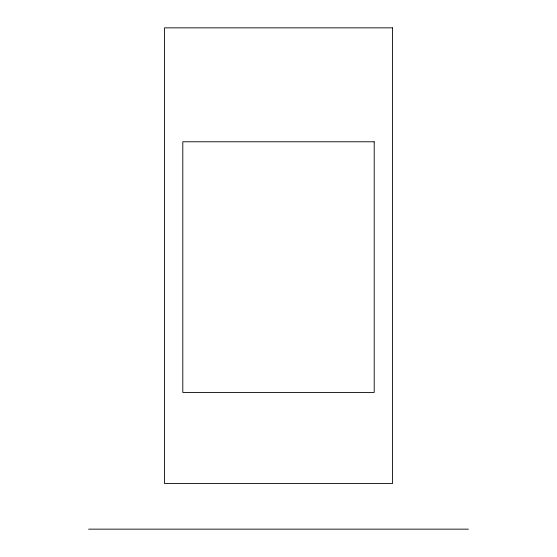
<?xml version="1.0" encoding="UTF-8"?>
<svg xmlns="http://www.w3.org/2000/svg" width="557" height="557" viewBox="0 0 557 557"><rect width="100%" height="100%" fill="white"/><g stroke="black" fill="none" stroke-linecap="round" stroke-linejoin="round"><path stroke-width="0.84" d="M88.612 529.15L468.388 529.15M392.434 27.85L164.566 27.85L164.566 483.58L392.434 483.58L392.434 27.85M374.2 141.784L182.8 141.784L182.8 392.434L374.2 392.434L374.2 141.784"/></g></svg>
